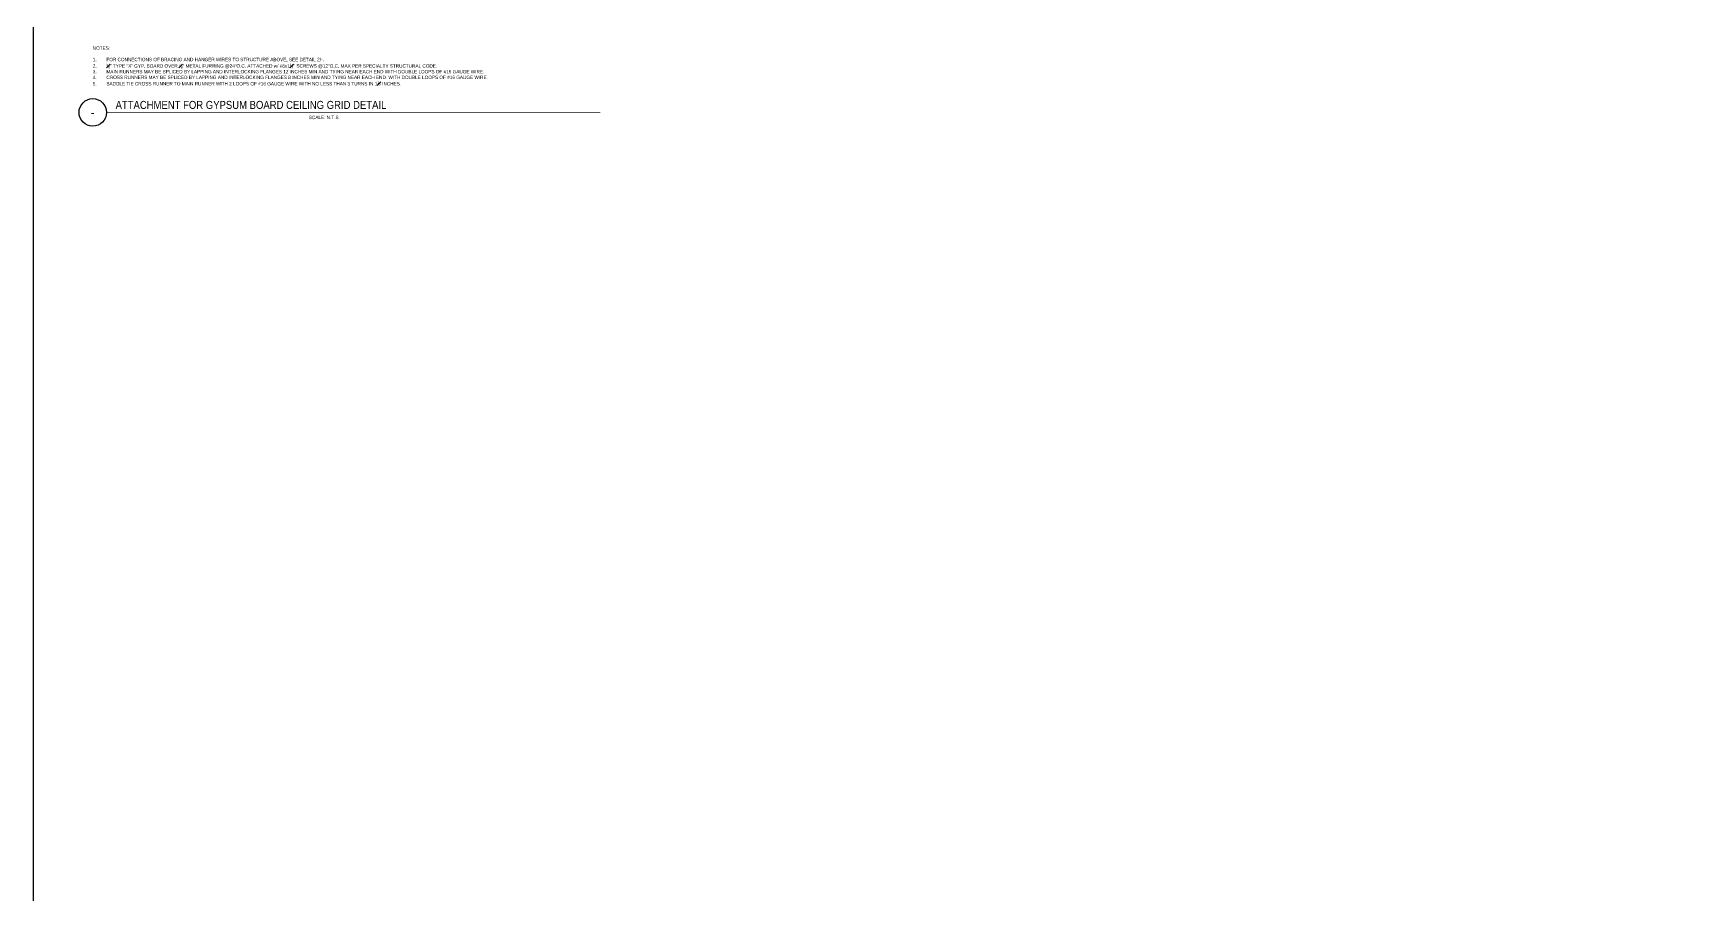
# Model space of a CAD drawing. Header units: inches. Extents: x -16404 to 14624, y -1591 to 16152.
# Drawn here: x -15798 to -14704, y 1289 to 1854 of the extents above; entities that cross this region are included whole.
import ezdxf
from ezdxf.enums import TextEntityAlignment as Align

# ---------------------------------------------------------------- set-up
doc = ezdxf.new("R2010")
doc.units = ezdxf.units.IN
doc.header["$LTSCALE"] = 24
doc.header["$MEASUREMENT"] = 0
doc.layers.get('0').update_dxf_attribs({"linetype": 'CONTINUOUS'})
doc.layers.add('S-ANNO-GRID-NONPLOT', color=251, linetype='CONTINUOUS', plot=False)
doc.layers.add('S-ANNO-NOTE', color=4, linetype='CONTINUOUS')
doc.styles.add('Arial', font='arial.ttf', dxfattribs={"width": 0.85})

# ---------------------------------------------------------------- blocks, each defined once
blk = doc.blocks.new('*U322')
at = {"const_width": 0.375}
for points in [[(-9, 0, -1), (9, 0, 3.732051)], [(-9, 0, 1), (9, 0, -3.732051)]]:
    blk.add_lwpolyline(points, format="xyb", dxfattribs=at)
blk.add_lwpolyline([(9, 0), (164.4, 0)], dxfattribs=at)
blk.add_circle((0, 0), 9)
at = {"style": 'Arial', "width": 0.85}
for tag, p in [('DWG_TITLE_1', (15, 12.4)), ('DWG_TITLE_2', (15, 4.9))]:
    blk.add_attdef(tag, text='', height=5.25, dxfattribs=at).set_placement(p, align=Align.MIDDLE_LEFT)
blk.add_attdef('#', text='', height=6, dxfattribs=at).set_placement((0, 0), align=Align.MIDDLE_CENTER)
blk.add_attdef('SCALE', text='', height=2.25, dxfattribs=at).set_placement((162.2, -2.2), align=Align.TOP_RIGHT)

msp = doc.modelspace()

# ---------------------------------------------------------------- linework, layer by layer
at = {"layer": 'S-ANNO-GRID-NONPLOT'}
msp.add_lwpolyline([(-13183.31796, 600), (-15798.26811, 600), (-15798.26811, 2160), (-13183.31796, 2160)], close=True, dxfattribs=at)
at = {"layer": 'S-ANNO-NOTE', "const_width": 0.375}
msp.add_lwpolyline([(-15604.33238, 1802.38272), (-15426.33238, 1802.38272)], dxfattribs=at)

# ---------------------------------------------------------------- block references
at = {"layer": 'S-ANNO-NOTE'}
msp.add_blockref('*U322', (-15759.31025, 1802.38272), dxfattribs=at).add_auto_attribs({'#': '-', 'DWG_TITLE_2': 'ATTACHMENT FOR GYPSUM BOARD CEILING GRID DETAIL', 'SCALE': 'SCALE: N.T.S.'})

# ---------------------------------------------------------------- texts
at = {"layer": 'S-ANNO-NOTE', "insert": (-15759.31025, 1845.69325), "char_height": 2.25, "width": 241.1761799, "attachment_point": 1, "style": 'Arial'}
msp.add_mtext('\\A1;NOTES:\\P\\P\\pi-6.75,l6.75;1.^IFOR CONNECTIONS OF BRACING AND HANGER WIRES TO STRUCTURE ABOVE, SEE DETAIL 2/-.\\P2.^I{\\H0.7x;\\S5#8;}" TYPE "X" GYP. BOARD OVER {\\H0.7x;\\S7#8;}" METAL FURRING @24"O.C. ATTACHED w/ #6x1{\\H0.7x;\\S1#4;}" SCREWS @12"O.C. MAX PER SPECIALTY STRUCTURAL CODE.\\P3.^IMAIN RUNNERS MAY BE SPLICED BY LAPPING AND INTERLOCKING FLANGES 12 INCHES MIN AND TYING NEAR EACH END WITH DOUBLE LOOPS OF #16 GAUGE WIRE.\\P4.^ICROSS RUNNERS MAY BE SPLICED BY LAPPING AND INTERLOCKING FLANGES 8 INCHES MIN AND TYING NEAR EACH END. WITH DOUBLE LOOPS OF #16 GAUGE WIRE.\\P5.^ISADDLE TIE CROSS RUNNER TO MAIN RUNNER WITH 2 LOOPS OF #16 GAUGE WIRE WITH NO LESS THAN 3 TURNS IN 1{\\H0.7x;\\S1#2;} INCHES.', dxfattribs=at)

doc.saveas('drawing.dxf')
